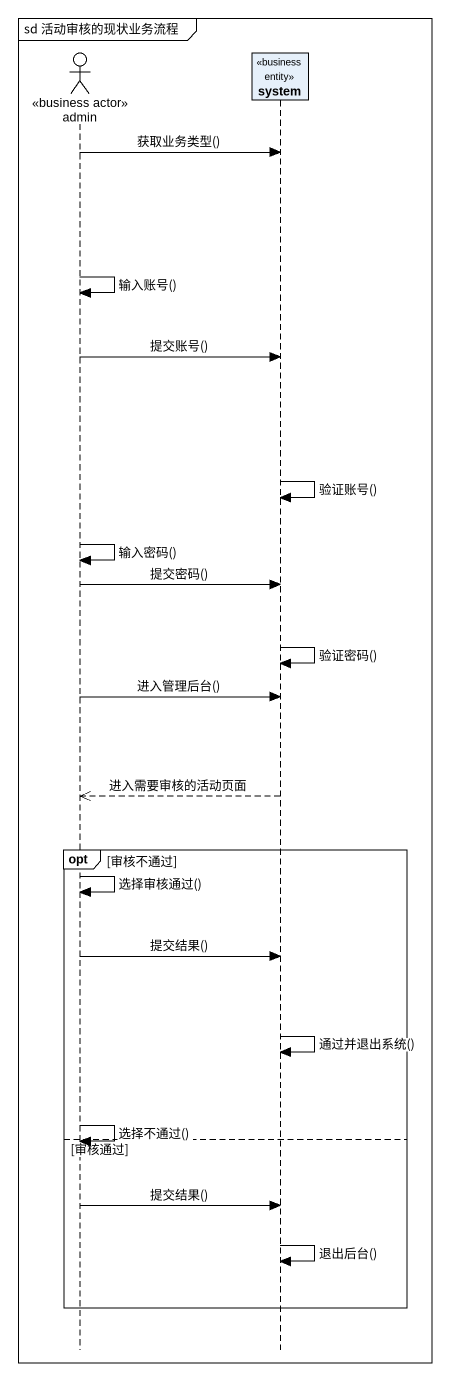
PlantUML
@startuml
mainframe sd 活动审核的现状业务流程
hide footbox
actor admin <<business actor>>
participant system <<business entity>>

admin -> system : 获取业务类型()
admin -> admin : 输入账号()
admin -> system : 提交账号()
system -> system : 验证账号()
admin -> admin : 输入密码()
admin -> system : 提交密码()
system -> system : 验证密码()
admin -> system : 进入管理后台()
system -->> admin : 进入需要审核的活动页面
opt 审核不通过
  admin -> admin : 选择审核通过()
  admin -> system : 提交结果()
  system -> system : 通过并退出系统()
  admin -> admin : 选择不通过()
else 审核通过
  admin -> system : 提交结果()
  system -> system : 退出后台()
end
@enduml
